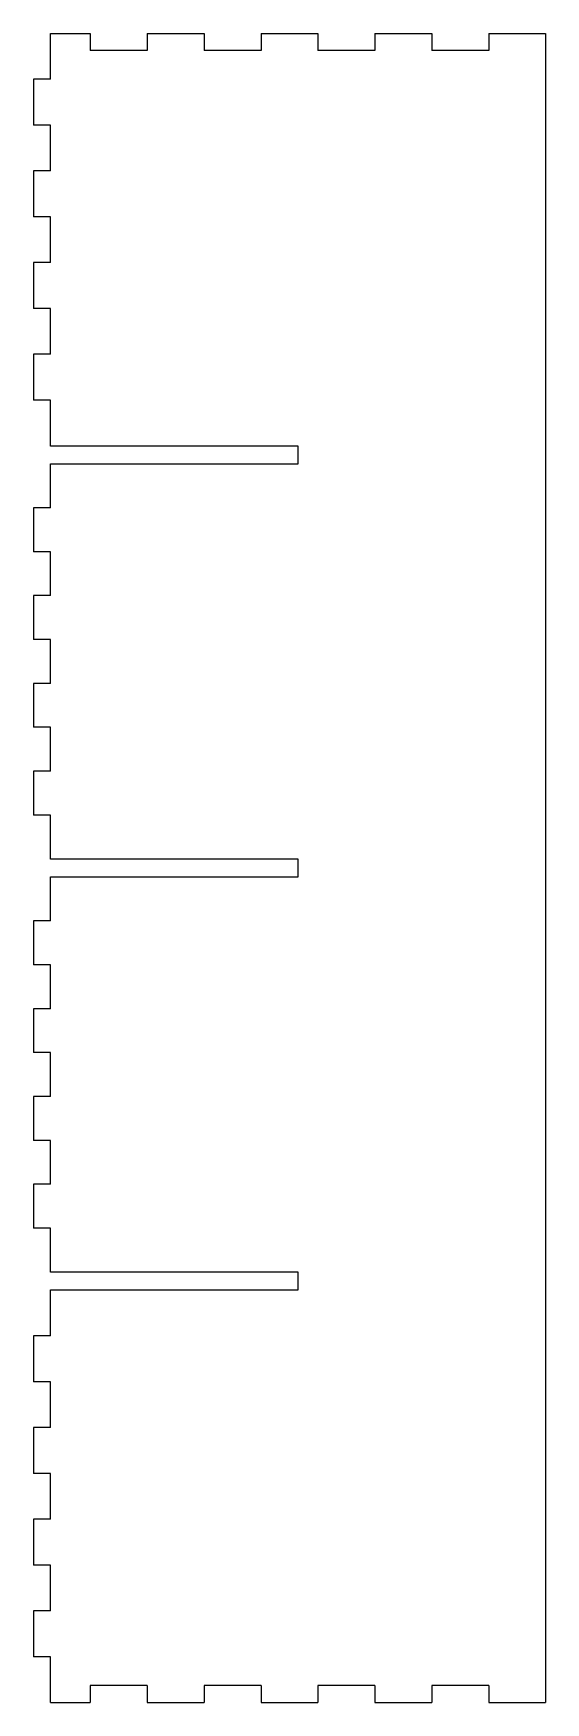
# Model space of a CAD drawing. Extents: x 121 to 251, y 0 to 422.
import ezdxf

# ---------------------------------------------------------------- set-up
doc = ezdxf.new("R2010")
doc.units = 0
doc.layers.add('VISIBLE', color=7, linetype='CONTINUOUS')

msp = doc.modelspace()

# ---------------------------------------------------------------- linework, layer by layer
at = {"layer": 'VISIBLE'}
for p, q in [((125.54, 409.92), (125.54, 421.5)), ((125.54, 421.5), (135.61, 421.5)), ((135.61, 421.5), (135.61, 417.2)), ((149.98, 421.5), (164.34, 421.5)), ((149.98, 421.5), (149.98, 417.2)), ((164.34, 421.5), (164.34, 417.2)), ((178.71, 421.5), (193.08, 421.5)), ((178.71, 421.5), (178.71, 417.2)), ((193.08, 421.5), (193.08, 417.2)), ((207.44, 421.5), (221.81, 421.5)), ((207.44, 421.5), (207.44, 417.2)), ((221.81, 421.5), (221.81, 417.2)), ((236.18, 421.5), (250.54, 421.5)), ((236.18, 421.5), (236.18, 417.2)), ((250.54, 421.5), (250.54, 0)), ((149.98, 417.2), (135.61, 417.2)), ((178.71, 417.2), (164.34, 417.2)), ((207.44, 417.2), (193.08, 417.2)), ((236.18, 417.2), (221.81, 417.2)), ((125.54, 409.92), (121.24, 409.92)), ((121.24, 409.92), (121.24, 398.34)), ((125.54, 398.34), (121.24, 398.34)), ((125.54, 386.77), (125.54, 398.34)), ((125.54, 386.77), (121.24, 386.77)), ((121.24, 386.77), (121.24, 375.19)), ((125.54, 375.19), (121.24, 375.19)), ((125.54, 363.61), (125.54, 375.19)), ((125.54, 363.61), (121.24, 363.61)), ((121.24, 363.61), (121.24, 352.03)), ((125.54, 352.03), (121.24, 352.03)), ((125.54, 340.46), (125.54, 352.03)), ((125.54, 340.46), (121.24, 340.46)), ((121.24, 340.46), (121.24, 328.88)), ((125.54, 328.88), (121.24, 328.88)), ((125.54, 317.3), (125.54, 328.88)), ((188.04, 317.3), (125.54, 317.3)), ((188.04, 312.8), (188.04, 317.3)), ((125.54, 312.8), (188.04, 312.8)), ((125.54, 301.71), (125.54, 312.8)), ((125.54, 301.71), (121.24, 301.71)), ((121.24, 301.71), (121.24, 290.62)), ((125.54, 290.62), (121.24, 290.62)), ((125.54, 279.53), (125.54, 290.62)), ((125.54, 279.53), (121.24, 279.53)), ((121.24, 279.53), (121.24, 268.44)), ((125.54, 268.44), (121.24, 268.44)), ((125.54, 257.36), (125.54, 268.44)), ((125.54, 257.36), (121.24, 257.36)), ((121.24, 257.36), (121.24, 246.27)), ((125.54, 246.27), (121.24, 246.27)), ((125.54, 235.18), (125.54, 246.27)), ((125.54, 235.18), (121.24, 235.18)), ((121.24, 235.18), (121.24, 224.09)), ((125.54, 224.09), (121.24, 224.09)), ((125.54, 213), (125.54, 224.09)), ((188.04, 213), (125.54, 213)), ((188.04, 208.5), (188.04, 213)), ((125.54, 208.5), (188.04, 208.5)), ((125.54, 197.41), (125.54, 208.5)), ((125.54, 197.41), (121.24, 197.41)), ((121.24, 197.41), (121.24, 186.32)), ((125.54, 186.32), (121.24, 186.32)), ((125.54, 175.23), (125.54, 186.32)), ((125.54, 175.23), (121.24, 175.23)), ((121.24, 175.23), (121.24, 164.14)), ((125.54, 164.14), (121.24, 164.14)), ((125.54, 153.06), (125.54, 164.14)), ((125.54, 153.06), (121.24, 153.06)), ((121.24, 153.06), (121.24, 141.97)), ((125.54, 141.97), (121.24, 141.97)), ((125.54, 130.88), (125.54, 141.97)), ((125.54, 130.88), (121.24, 130.88)), ((121.24, 130.88), (121.24, 119.79)), ((125.54, 119.79), (121.24, 119.79)), ((125.54, 108.7), (125.54, 119.79)), ((188.04, 108.7), (125.54, 108.7)), ((188.04, 104.2), (188.04, 108.7)), ((125.54, 104.2), (188.04, 104.2)), ((125.54, 92.62), (125.54, 104.2)), ((125.54, 92.62), (121.24, 92.62)), ((121.24, 92.62), (121.24, 81.04)), ((125.54, 81.04), (121.24, 81.04)), ((125.54, 69.47), (125.54, 81.04)), ((125.54, 69.47), (121.24, 69.47)), ((121.24, 69.47), (121.24, 57.89)), ((125.54, 57.89), (121.24, 57.89)), ((125.54, 46.31), (125.54, 57.89)), ((125.54, 46.31), (121.24, 46.31)), ((121.24, 46.31), (121.24, 34.73)), ((125.54, 34.73), (121.24, 34.73)), ((125.54, 23.16), (125.54, 34.73)), ((125.54, 23.16), (121.24, 23.16)), ((121.24, 23.16), (121.24, 11.58)), ((125.54, 11.58), (121.24, 11.58)), ((125.54, 0), (125.54, 11.58)), ((135.61, 4.3), (135.61, 0)), ((149.98, 4.3), (135.61, 4.3)), ((149.98, 4.3), (149.98, 0)), ((164.34, 4.3), (164.34, 0)), ((178.71, 4.3), (164.34, 4.3)), ((178.71, 4.3), (178.71, 0)), ((193.08, 4.3), (193.08, 0)), ((207.44, 4.3), (193.08, 4.3)), ((207.44, 4.3), (207.44, 0)), ((221.81, 4.3), (221.81, 0)), ((236.18, 4.3), (221.81, 4.3)), ((236.18, 4.3), (236.18, 0)), ((125.54, 0), (135.61, 0)), ((149.98, 0), (164.34, 0)), ((178.71, 0), (193.08, 0)), ((207.44, 0), (221.81, 0)), ((236.18, 0), (250.54, 0))]:
    msp.add_line(p, q, dxfattribs=at)

doc.saveas('drawing.dxf')
